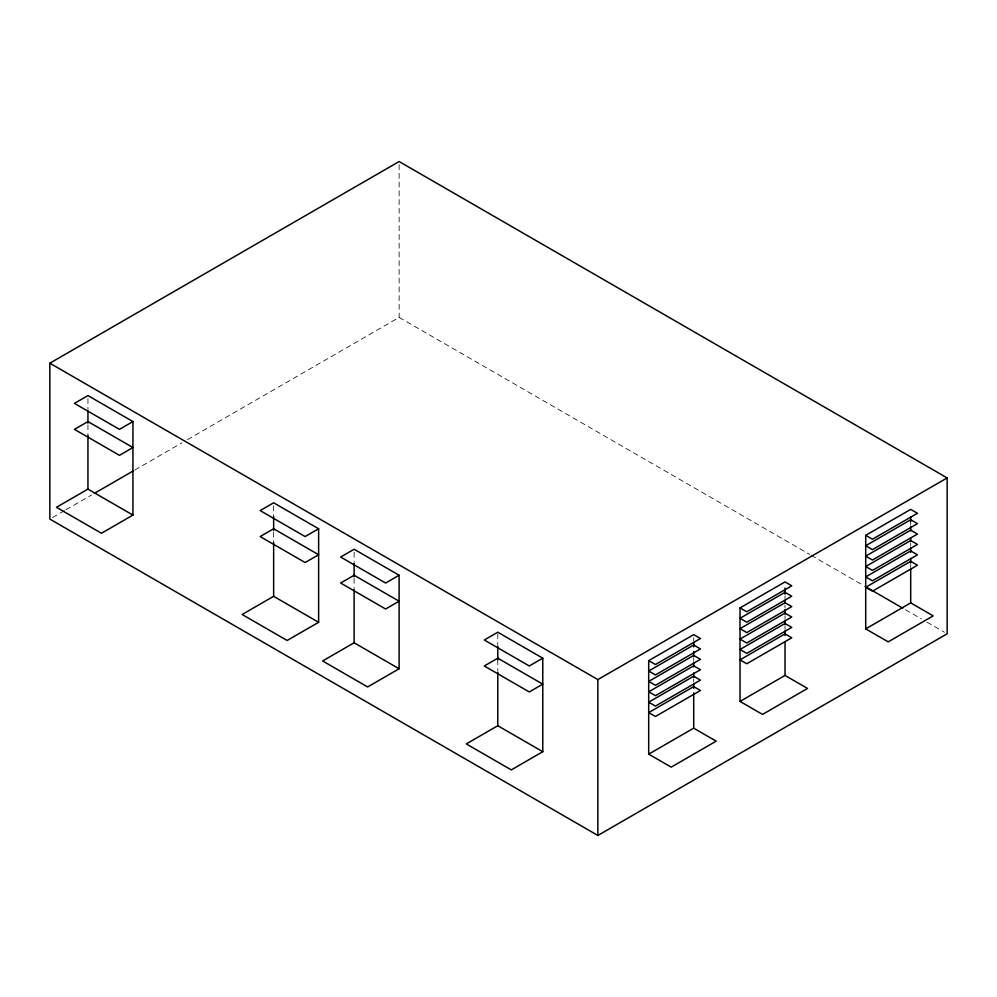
<?xml version="1.0" encoding="UTF-8"?>
<svg xmlns="http://www.w3.org/2000/svg" width="997" height="997" viewBox="0 0 997 997"><rect width="100%" height="100%" fill="white"/><g stroke="black" fill="none" stroke-linecap="round" stroke-linejoin="round"><path stroke-width="0.75" stroke-dasharray="4.99 3.74" d="M52.542 517.518L64.68 510.501M66.039 509.729L91.662 494.936M134.807 470.023L182.015 442.768M187.411 439.652L399.136 317.407L809.813 554.506M811.159 555.279L863.664 585.6M905.413 609.703L921.564 619.025M926.948 622.14L944.458 632.248M910.697 521.63L910.697 524.696M910.697 543.091L910.697 546.157M910.697 564.564L910.697 567.629M785.013 595.72L785.013 598.786M785.013 604.917L785.013 607.983M785.013 615.66L785.013 618.726M785.013 626.39L785.013 629.456M693.7 637.719L693.7 640.784M693.7 657.646L693.7 660.712M693.7 679.107L693.7 682.172M497.79 633.743L497.79 644.473M497.79 659.802L497.79 670.532M399.136 164.63L399.136 317.407M354.122 552.326L354.122 561.523M354.122 578.385L354.122 587.594M273.639 505.865L273.639 516.596M273.639 531.924L273.639 542.655M87.948 398.65L87.948 409.381M87.948 424.722L87.948 435.452"/><path stroke-width="1.5" d="M49.85 363.207L399.136 161.539L947.15 477.924L947.15 633.793L597.864 835.461L49.85 519.076L49.85 363.207L597.864 679.593L947.15 477.924M132.937 421.569L119.441 429.358L74.451 403.386L87.948 395.585L132.937 421.569L132.937 515.088L101.445 533.27L56.455 507.299L87.948 489.116L132.937 515.088M94.354 493.378L133.461 470.796M318.629 528.771L305.132 536.56L260.142 510.589L273.639 502.8L318.629 528.771L318.629 622.29L287.136 640.473L242.134 614.501L273.639 596.318L318.629 622.29M399.112 575.244L385.615 583.033L340.625 557.049L354.122 549.26L399.112 575.244L399.112 668.763L367.619 686.945L322.617 660.961L354.122 642.778L399.112 668.763M542.779 658.182L529.282 665.971L484.293 639.999L497.79 632.21L542.779 658.182L542.779 751.701L511.287 769.896L466.284 743.912L497.79 725.729L542.779 751.701M648.698 660.625L693.7 634.653L700.442 638.541L655.453 664.525L648.698 660.625L648.698 754.143L671.205 767.142L716.195 741.157L693.7 728.171L648.698 754.143M740.023 607.908L785.013 581.924L791.768 585.825L746.778 611.797L740.023 607.908L740.023 701.427L762.518 714.413L807.52 688.441L785.013 675.443L740.023 701.427M865.708 535.339L910.697 509.367L917.452 513.268L872.45 539.24L865.708 535.339L865.708 628.87L888.202 641.856L933.192 615.872L910.697 602.886L865.708 628.87M865.022 586.386L902.721 608.145M910.697 517.032L910.697 521.63M910.697 526.229L910.697 530.828M910.697 538.492L910.697 541.558M910.697 547.689L910.697 552.288M910.697 558.432L910.697 563.031M910.697 569.162L910.697 602.886M785.013 588.056L785.013 594.187M785.013 600.319L785.013 603.384M785.013 609.528L785.013 614.127M785.013 620.259L785.013 624.857M785.013 630.989L785.013 635.588M785.013 641.719L785.013 675.443M693.7 642.317L693.7 646.916M693.7 651.515L693.7 656.113M693.7 662.245L693.7 666.843M693.7 672.975L693.7 677.574M693.7 683.705L693.7 688.304M693.7 692.903L693.7 728.171M597.864 679.593L597.864 835.461M497.79 646.006L497.79 659.802M497.79 672.065L497.79 725.729M354.122 563.056L354.122 576.852M354.122 589.127L354.122 642.778M273.639 516.596L273.639 530.392M273.639 542.655L273.639 596.318M87.948 410.914L87.948 423.189M87.948 435.452L87.948 489.116M87.948 421.569L74.451 429.358L119.441 455.342L132.937 447.541L87.948 421.569M273.639 528.771L260.142 536.56L305.132 562.545L318.629 554.756L273.639 528.771M354.122 575.244L340.625 583.033L385.615 609.005L399.112 601.216L354.122 575.244M497.79 658.182L484.293 665.984L529.282 691.955L542.779 684.166L497.79 658.182M693.7 645.034L648.698 671.018L655.453 674.919L700.442 648.935L693.7 645.034M785.013 592.318L740.023 618.29L746.778 622.19L791.768 596.218L785.013 592.318M910.697 519.761L865.708 545.733L872.45 549.634L917.452 523.649L910.697 519.761M693.7 655.428L648.698 681.412L655.453 685.3L700.442 659.329L693.7 655.428M785.013 602.711L740.023 628.683L746.778 632.584L791.768 606.6L785.013 602.711M910.697 530.155L865.708 556.127L872.45 560.027L917.452 534.043L910.697 530.155M693.7 665.822L648.698 691.806L655.453 695.694L700.442 669.722L693.7 665.822M785.013 613.105L740.023 639.077L746.778 642.978L791.768 616.993L785.013 613.105M910.697 540.536L865.708 566.52L872.45 570.409L917.452 544.437L910.697 540.536M693.7 676.215L648.698 702.187L655.453 706.088L700.442 680.116L693.7 676.215M785.013 623.486L740.023 649.471L746.778 653.371L791.768 627.387L785.013 623.486M910.697 550.93L865.708 576.914L872.45 580.802L917.452 554.831L910.697 550.93M693.7 686.609L648.698 712.581L655.453 716.482L700.442 690.497L693.7 686.609M785.013 633.88L740.023 659.864L746.778 663.753L791.768 637.781L785.013 633.88M910.697 561.323L865.708 587.295L872.45 591.196L917.452 565.224L910.697 561.323"/></g></svg>
